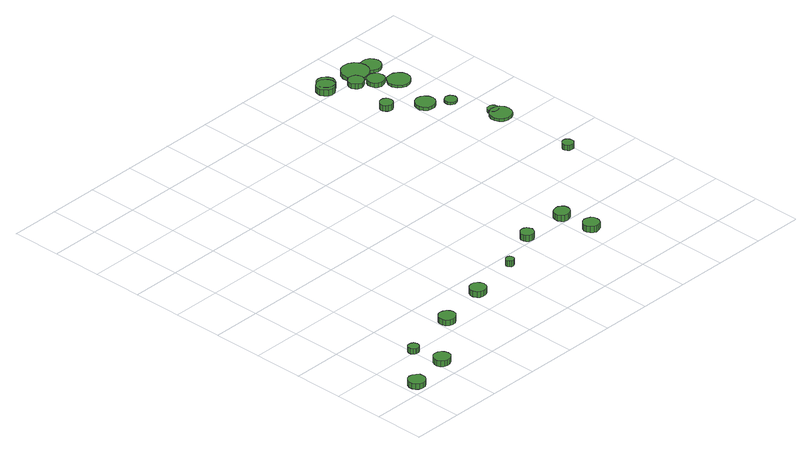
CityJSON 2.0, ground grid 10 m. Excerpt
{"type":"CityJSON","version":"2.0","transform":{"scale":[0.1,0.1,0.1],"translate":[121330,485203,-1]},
"CityObjects":{
"tree1":{"type":"SolitaryVegetationObject","attributes":{"function":"something"},"geometry":[{"type":"MultiSurface","lod":"1","boundaries":[[[0,1,2,3,4,5,6,7,8,9,10,11,12,13,14]],[[15,16,17,18,19,20,21,22,23,24,25,26,27,28,29]],[[0,29,28,1]],[[1,28,27,2]],[[2,27,26,3]],[[3,26,25,4]],[[4,25,24,5]],[[5,24,23,6]],[[6,23,22,7]],[[7,22,21,8]],[[8,21,20,9]],[[9,20,19,10]],[[10,19,18,11]],[[11,18,17,12]],[[12,17,16,13]],[[13,16,15,14]],[[14,15,29,0]]]}]},
"tree2":{"type":"SolitaryVegetationObject","attributes":{"function":"something"},"geometry":[{"type":"MultiSurface","lod":"1","boundaries":[[[30,31,32,33,34,35,36,37,38,39,40,41,42,43,44]],[[45,46,47,48,49,50,51,52,53,54,55,56,57,58,59]],[[30,59,58,31]],[[31,58,57,32]],[[32,57,56,33]],[[33,56,55,34]],[[34,55,54,35]],[[35,54,53,36]],[[36,53,52,37]],[[37,52,51,38]],[[38,51,50,39]],[[39,50,49,40]],[[40,49,48,41]],[[41,48,47,42]],[[42,47,46,43]],[[43,46,45,44]],[[44,45,59,30]]]}]},
"tree3":{"type":"SolitaryVegetationObject","attributes":{"function":"something"},"geometry":[{"type":"MultiSurface","lod":"1","boundaries":[[[60,61,62,63,64,65,66,67,68,69,70,71,72,73,74]],[[75,76,77,78,79,80,81,82,83,84,85,86,87,88,89]],[[60,89,88,61]],[[61,88,87,62]],[[62,87,86,63]],[[63,86,85,64]],[[64,85,84,65]],[[65,84,83,66]],[[66,83,82,67]],[[67,82,81,68]],[[68,81,80,69]],[[69,80,79,70]],[[70,79,78,71]],[[71,78,77,72]],[[72,77,76,73]],[[73,76,75,74]],[[74,75,89,60]]]}]},
"tree4":{"type":"SolitaryVegetationObject","attributes":{"function":"something"},"geometry":[{"type":"MultiSurface","lod":"1","boundaries":[[[90,91,92,93,94,95,96,97,98,99,100,101,102,103,104]],[[105,106,107,108,109,110,111,112,113,114,115,116,117,118,119]],[[90,119,118,91]],[[91,118,117,92]],[[92,117,116,93]],[[93,116,115,94]],[[94,115,114,95]],[[95,114,113,96]],[[96,113,112,97]],[[97,112,111,98]],[[98,111,110,99]],[[99,110,109,100]],[[100,109,108,101]],[[101,108,107,102]],[[102,107,106,103]],[[103,106,105,104]],[[104,105,119,90]]]}]},
"tree5":{"type":"SolitaryVegetationObject","attributes":{"function":"something"},"geometry":[{"type":"MultiSurface","lod":"1","boundaries":[[[120,121,122,123,124,125,126,127,128,129,130,131,132,133,134]],[[135,136,137,138,139,140,141,142,143,144,145,146,147,148,149]],[[120,149,148,121]],[[121,148,147,122]],[[122,147,146,123]],[[123,146,145,124]],[[124,145,144,125]],[[125,144,143,126]],[[126,143,142,127]],[[127,142,141,128]],[[128,141,140,129]],[[129,140,139,130]],[[130,139,138,131]],[[131,138,137,132]],[[132,137,136,133]],[[133,136,135,134]],[[134,135,149,120]]]}]},
"tree6":{"type":"SolitaryVegetationObject","attributes":{"function":"something"},"geometry":[{"type":"MultiSurface","lod":"1","boundaries":[[[150,151,152,153,154,155,156,157,158,159,160,161,162,163,164]],[[165,166,167,168,169,170,171,172,173,174,175,176,177,178,179]],[[150,179,178,151]],[[151,178,177,152]],[[152,177,176,153]],[[153,176,175,154]],[[154,175,174,155]],[[155,174,173,156]],[[156,173,172,157]],[[157,172,171,158]],[[158,171,170,159]],[[159,170,169,160]],[[160,169,168,161]],[[161,168,167,162]],[[162,167,166,163]],[[163,166,165,164]],[[164,165,179,150]]]}]},
"tree7":{"type":"SolitaryVegetationObject","attributes":{"function":"something"},"geometry":[{"type":"MultiSurface","lod":"1","boundaries":[[[180,181,182,183,184,185,186,187,188,189,190,191,192,193,194]],[[195,196,197,198,199,200,201,202,203,204,205,206,207,208,209]],[[180,209,208,181]],[[181,208,207,182]],[[182,207,206,183]],[[183,206,205,184]],[[184,205,204,185]],[[185,204,203,186]],[[186,203,202,187]],[[187,202,201,188]],[[188,201,200,189]],[[189,200,199,190]],[[190,199,198,191]],[[191,198,197,192]],[[192,197,196,193]],[[193,196,195,194]],[[194,195,209,180]]]}]},
"tree8":{"type":"SolitaryVegetationObject","attributes":{"function":"something"},"geometry":[{"type":"MultiSurface","lod":"1","boundaries":[[[210,211,212,213,214,215,216,217,218,219,220,221,222,223,224]],[[225,226,227,228,229,230,231,232,233,234,235,236,237,238,239]],[[210,239,238,211]],[[211,238,237,212]],[[212,237,236,213]],[[213,236,235,214]],[[214,235,234,215]],[[215,234,233,216]],[[216,233,232,217]],[[217,232,231,218]],[[218,231,230,219]],[[219,230,229,220]],[[220,229,228,221]],[[221,228,227,222]],[[222,227,226,223]],[[223,226,225,224]],[[224,225,239,210]]]}]},
"tree9":{"type":"SolitaryVegetationObject","attributes":{"function":"something"},"geometry":[{"type":"MultiSurface","lod":"1","boundaries":[[[240,241,242,243,244,245,246,247,248,249,250,251,252,253,254]],[[255,256,257,258,259,260,261,262,263,264,265,266,267,268,269]],[[240,269,268,241]],[[241,268,267,242]],[[242,267,266,243]],[[243,266,265,244]],[[244,265,264,245]],[[245,264,263,246]],[[246,263,262,247]],[[247,262,261,248]],[[248,261,260,249]],[[249,260,259,250]],[[250,259,258,251]],[[251,258,257,252]],[[252,257,256,253]],[[253,256,255,254]],[[254,255,269,240]]]}]},
"tree10":{"type":"SolitaryVegetationObject","attributes":{"function":"something"},"geometry":[{"type":"MultiSurface","lod":"1","boundaries":[[[270,271,272,273,274,275,276,277,278,279,280,281,282,283,284]],[[285,286,287,288,289,290,291,292,293,294,295,296,297,298,299]],[[270,299,298,271]],[[271,298,297,272]],[[272,297,296,273]],[[273,296,295,274]],[[274,295,294,275]],[[275,294,293,276]],[[276,293,292,277]],[[277,292,291,278]],[[278,291,290,279]],[[279,290,289,280]],[[280,289,288,281]],[[281,288,287,282]],[[282,287,286,283]],[[283,286,285,284]],[[284,285,299,270]]]}]},
"tree11":{"type":"SolitaryVegetationObject","attributes":{"function":"something"},"geometry":[{"type":"MultiSurface","lod":"1","boundaries":[[[300,301,302,303,304,305,306,307,308,309,310,311,312,313,314]],[[315,316,317,318,319,320,321,322,323,324,325,326,327,328,329]],[[300,329,328,301]],[[301,328,327,302]],[[302,327,326,303]],[[303,326,325,304]],[[304,325,324,305]],[[305,324,323,306]],[[306,323,322,307]],[[307,322,321,308]],[[308,321,320,309]],[[309,320,319,310]],[[310,319,318,311]],[[311,318,317,312]],[[312,317,316,313]],[[313,316,315,314]],[[314,315,329,300]]]}]},
"tree12":{"type":"SolitaryVegetationObject","attributes":{"function":"something"},"geometry":[{"type":"MultiSurface","lod":"1","boundaries":[[[330,331,332,333,334,335,336,337,338,339,340,341,342,343,344]],[[345,346,347,348,349,350,351,352,353,354,355,356,357,358,359]],[[330,359,358,331]],[[331,358,357,332]],[[332,357,356,333]],[[333,356,355,334]],[[334,355,354,335]],[[335,354,353,336]],[[336,353,352,337]],[[337,352,351,338]],[[338,351,350,339]],[[339,350,349,340]],[[340,349,348,341]],[[341,348,347,342]],[[342,347,346,343]],[[343,346,345,344]],[[344,345,359,330]]]}]},
"tree13":{"type":"SolitaryVegetationObject","attributes":{"function":"something"},"geometry":[{"type":"MultiSurface","lod":"1","boundaries":[[[360,361,362,363,364,365,366,367,368,369,370,371,372,373,374]],[[375,376,377,378,379,380,381,382,383,384,385,386,387,388,389]],[[360,389,388,361]],[[361,388,387,362]],[[362,387,386,363]],[[363,386,385,364]],[[364,385,384,365]],[[365,384,383,366]],[[366,383,382,367]],[[367,382,381,368]],[[368,381,380,369]],[[369,380,379,370]],[[370,379,378,371]],[[371,378,377,372]],[[372,377,376,373]],[[373,376,375,374]],[[374,375,389,360]]]}]},
"tree14":{"type":"SolitaryVegetationObject","attributes":{"function":"something"},"geometry":[{"type":"MultiSurface","lod":"1","boundaries":[[[390,391,392,393,394,395,396,397,398,399,400,401,402,403,404]],[[405,406,407,408,409,410,411,412,413,414,415,416,417,418,419]],[[390,419,418,391]],[[391,418,417,392]],[[392,417,416,393]],[[393,416,415,394]],[[394,415,414,395]],[[395,414,413,396]],[[396,413,412,397]],[[397,412,411,398]],[[398,411,410,399]],[[399,410,409,400]],[[400,409,408,401]],[[401,408,407,402]],[[402,407,406,403]],[[403,406,405,404]],[[404,405,419,390]]]}]},
"tree15":{"type":"SolitaryVegetationObject","attributes":{"function":"something"},"geometry":[{"type":"MultiSurface","lod":"1","boundaries":[[[420,421,422,423,424,425,426,427,428,429,430,431,432,433,434]],[[435,436,437,438,439,440,441,442,443,444,445,446,447,448,449]],[[420,449,448,421]],[[421,448,447,422]],[[422,447,446,423]],[[423,446,445,424]],[[424,445,444,425]],[[425,444,443,426]],[[426,443,442,427]],[[427,442,441,428]],[[428,441,440,429]],[[429,440,439,430]],[[430,439,438,431]],[[431,438,437,432]],[[432,437,436,433]],[[433,436,435,434]],[[434,435,449,420]]]}]},
"tree16":{"type":"SolitaryVegetationObject","attributes":{"function":"something"},"geometry":[{"type":"MultiSurface","lod":"1","boundaries":[[[450,451,452,453,454,455,456,457,458,459,460,461,462,463,464]],[[465,466,467,468,469,470,471,472,473,474,475,476,477,478,479]],[[450,479,478,451]],[[451,478,477,452]],[[452,477,476,453]],[[453,476,475,454]],[[454,475,474,455]],[[455,474,473,456]],[[456,473,472,457]],[[457,472,471,458]],[[458,471,470,459]],[[459,470,469,460]],[[460,469,468,461]],[[461,468,467,462]],[[462,467,466,463]],[[463,466,465,464]],[[464,465,479,450]]]}]},
"tree17":{"type":"SolitaryVegetationObject","attributes":{"function":"something"},"geometry":[{"type":"MultiSurface","lod":"1","boundaries":[[[480,481,482,483,484,485,486,487,488,489,490,491,492,493,494]],[[495,496,497,498,499,500,501,502,503,504,505,506,507,508,509]],[[480,509,508,481]],[[481,508,507,482]],[[482,507,506,483]],[[483,506,505,484]],[[484,505,504,485]],[[485,504,503,486]],[[486,503,502,487]],[[487,502,501,488]],[[488,501,500,489]],[[489,500,499,490]],[[490,499,498,491]],[[491,498,497,492]],[[492,497,496,493]],[[493,496,495,494]],[[494,495,509,480]]]}]},
"tree18":{"type":"SolitaryVegetationObject","attributes":{"function":"something"},"geometry":[{"type":"MultiSurface","lod":"1","boundaries":[[[510,511,512,513,514,515,516,517,518,519,520,521,522,523,524]],[[525,526,527,528,529,530,531,532,533,534,535,536,537,538,539]],[[510,539,538,511]],[[511,538,537,512]],[[512,537,536,513]],[[513,536,535,514]],[[514,535,534,515]],[[515,534,533,516]],[[516,533,532,517]],[[517,532,531,518]],[[518,531,530,519]],[[519,530,529,520]],[[520,529,528,521]],[[521,528,527,522]],[[522,527,526,523]],[[523,526,525,524]],[[524,525,539,510]]]}]},
"tree19":{"type":"SolitaryVegetationObject","attributes":{"function":"something"},"geometry":[{"type":"MultiSurface","lod":"1","boundaries":[[[540,541,542,543,544,545,546,547,548,549,550,551,552,553,554]],[[555,556,557,558,559,560,561,562,563,564,565,566,567,568,569]],[[540,569,568,541]],[[541,568,567,542]],[[542,567,566,543]],[[543,566,565,544]],[[544,565,564,545]],[[545,564,563,546]],[[546,563,562,547]],[[547,562,561,548]],[[548,561,560,549]],[[549,560,559,550]],[[550,559,558,551]],[[551,558,557,552]],[[552,557,556,553]],[[553,556,555,554]],[[554,555,569,540]]]}]},
"tree20":{"type":"SolitaryVegetationObject","attributes":{"function":"something"},"geometry":[{"type":"MultiSurface","lod":"1","boundaries":[[[570,571,572,573,574,575,576,577,578,579,580,581,582,583,584]],[[585,586,587,588,589,590,591,592,593,594,595,596,597,598,599]],[[570,599,598,571]],[[571,598,597,572]],[[572,597,596,573]],[[573,596,595,574]],[[574,595,594,575]],[[575,594,593,576]],[[576,593,592,577]],[[577,592,591,578]],[[578,591,590,579]],[[579,590,589,580]],[[580,589,588,581]],[[581,588,587,582]],[[582,587,586,583]],[[583,586,585,584]],[[584,585,599,570]]]}]},
"tree21":{"type":"SolitaryVegetationObject","attributes":{"function":"something"},"geometry":[{"type":"MultiSurface","lod":"1","boundaries":[[[600,601,602,603,604,605,606,607,608,609,610,611,612,613,614]],[[615,616,617,618,619,620,621,622,623,624,625,626,627,628,629]],[[600,629,628,601]],[[601,628,627,602]],[[602,627,626,603]],[[603,626,625,604]],[[604,625,624,605]],[[605,624,623,606]],[[606,623,622,607]],[[607,622,621,608]],[[608,621,620,609]],[[609,620,619,610]],[[610,619,618,611]],[[611,618,617,612]],[[612,617,616,613]],[[613,616,615,614]],[[614,615,629,600]]]}]},
"tree22":{"type":"SolitaryVegetationObject","attributes":{"function":"something"},"geometry":[{"type":"MultiSurface","lod":"1","boundaries":[[[630,631,632,633,634,635,636,637,638,639,640,641,642,643,644]],[[645,646,647,648,649,650,651,652,653,654,655,656,657,658,659]],[[630,659,658,631]],[[631,658,657,632]],[[632,657,656,633]],[[633,656,655,634]],[[634,655,654,635]],[[635,654,653,636]],[[636,653,652,637]],[[637,652,651,638]],[[638,651,650,639]],[[639,650,649,640]],[[640,649,648,641]],[[641,648,647,642]],[[642,647,646,643]],[[643,646,645,644]],[[644,645,659,630]]]}]}
},
"vertices":[
[42,23,15],[41,30,15],[36,35,15],[30,39,15],[23,40,15],[16,38,15],[11,33,15],[8,26,15],[8,19,15],[11,13,15],[16,8,15],[23,6,15],[30,6,15],[36,10,15],[41,16,15],[41,16,4],[36,10,4],[30,6,4],[23,6,4],[16,8,4],[11,13,4],[8,19,4],[8,26,4],[11,33,4],[16,38,4],[23,40,4],[30,39,4],[36,35,4],[41,30,4],[42,23,4],
[129,42,15],[128,49,15],[123,55,15],[117,58,15],[110,59,15],[104,57,15],[99,52,15],[96,46,15],[96,39,15],[99,32,15],[104,28,15],[110,26,15],[117,26,15],[123,30,15],[128,35,15],[128,35,3],[123,30,3],[117,26,3],[110,26,3],[104,28,3],[99,32,3],[96,39,3],[96,46,3],[99,52,3],[104,57,3],[110,59,3],[117,58,3],[123,55,3],[128,49,3],[129,42,3],
[113,103,15],[112,108,15],[110,111,15],[106,113,15],[101,114,15],[97,113,15],[94,110,15],[92,106,15],[92,101,15],[94,97,15],[97,94,15],[101,93,15],[106,93,15],[110,96,15],[112,99,15],[112,99,4],[110,96,4],[106,93,4],[101,93,4],[97,94,4],[94,97,4],[92,101,4],[92,106,4],[94,110,4],[97,113,4],[101,114,4],[106,113,4],[110,111,4],[112,108,4],[113,103,4],
[236,129,15],[235,136,15],[230,142,15],[224,145,15],[217,146,15],[211,144,15],[205,139,15],[203,133,15],[203,126,15],[205,119,15],[211,115,15],[217,113,15],[224,113,15],[230,117,15],[235,122,15],[235,122,3],[230,117,3],[224,113,3],[217,113,3],[211,115,3],[205,119,3],[203,126,3],[203,133,3],[205,139,3],[211,144,3],[217,146,3],[224,145,3],[230,142,3],[235,136,3],[236,129,3],
[343,153,15],[341,160,15],[337,165,15],[331,169,15],[325,169,15],[318,167,15],[313,163,15],[310,156,15],[310,150,15],[313,143,15],[318,139,15],[325,137,15],[331,138,15],[337,141,15],[341,146,15],[341,146,3],[337,141,3],[331,138,3],[325,137,3],[318,139,3],[313,143,3],[310,150,3],[310,156,3],[313,163,3],[318,167,3],[325,169,3],[331,169,3],[337,165,3],[341,160,3],[343,153,3],
[444,176,15],[443,179,15],[441,182,15],[438,184,15],[435,184,15],[431,183,15],[429,181,15],[427,177,15],[427,174,15],[429,171,15],[431,168,15],[435,167,15],[438,168,15],[441,169,15],[443,172,15],[443,172,3],[441,169,3],[438,168,3],[435,167,3],[431,168,3],[429,171,3],[427,174,3],[427,177,3],[429,181,3],[431,183,3],[435,184,3],[438,184,3],[441,182,3],[443,179,3],[444,176,3],
[536,214,16],[534,219,16],[531,224,16],[526,227,16],[521,227,16],[516,226,16],[511,222,16],[509,217,16],[509,211,16],[511,206,16],[516,202,16],[521,201,16],[526,201,16],[531,204,16],[534,209,16],[534,209,3],[531,204,3],[526,201,3],[521,201,3],[516,202,3],[511,206,3],[509,211,3],[509,217,3],[511,222,3],[516,226,3],[521,227,3],[526,227,3],[531,224,3],[534,219,3],[536,214,3],
[642,152,15],[641,159,15],[637,164,15],[631,167,15],[624,168,15],[618,166,15],[613,162,15],[610,155,15],[610,149,15],[613,143,15],[618,138,15],[624,136,15],[631,137,15],[637,140,15],[641,146,15],[641,146,2],[637,140,2],[631,137,2],[624,136,2],[618,138,2],[613,143,2],[610,149,2],[610,155,2],[613,162,2],[618,166,2],[624,168,2],[631,167,2],[637,164,2],[641,159,2],[642,152,2],
[632,216,16],[631,222,16],[627,227,16],[621,231,16],[615,231,16],[608,229,16],[603,225,16],[601,219,16],[601,212,16],[603,206,16],[608,202,16],[615,200,16],[621,201,16],[627,204,16],[631,209,16],[631,209,3],[627,204,3],[621,201,3],[615,200,3],[608,202,3],[603,206,3],[601,212,3],[601,219,3],[603,225,3],[608,229,3],[615,231,3],[621,231,3],[627,227,3],[631,222,3],[632,216,3],
[650,816,17],[648,824,17],[643,830,17],[637,834,17],[629,835,17],[622,832,17],[616,827,17],[613,820,17],[613,813,17],[616,806,17],[622,801,17],[629,798,17],[637,799,17],[643,803,17],[648,809,17],[648,809,4],[643,803,4],[637,799,4],[629,798,4],[622,801,4],[616,806,4],[613,813,4],[613,820,4],[616,827,4],[622,832,4],[629,835,4],[637,834,4],[643,830,4],[648,824,4],[650,816,4],
[680,699,14],[679,705,14],[676,709,14],[671,712,14],[666,712,14],[661,711,14],[657,707,14],[654,702,14],[654,697,14],[657,692,14],[661,688,14],[666,686,14],[671,687,14],[676,690,14],[679,694,14],[679,694,2],[676,690,2],[671,687,2],[666,686,2],[661,688,2],[657,692,2],[654,697,2],[654,702,2],[657,707,2],[661,711,2],[666,712,2],[671,712,2],[676,709,2],[679,705,2],[680,699,2],
[656,822,17],[654,829,17],[650,835,17],[643,839,17],[635,840,17],[628,838,17],[623,833,17],[619,826,17],[619,818,17],[623,811,17],[628,806,17],[635,804,17],[643,804,17],[650,808,17],[654,814,17],[654,814,4],[650,808,4],[643,804,4],[635,804,4],[628,806,4],[623,811,4],[619,818,4],[619,826,4],[623,833,4],[628,838,4],[635,840,4],[643,839,4],[650,835,4],[654,829,4],[656,822,4],
[806,368,13],[805,372,13],[803,376,13],[799,379,13],[794,379,13],[790,378,13],[786,374,13],[784,370,13],[784,366,13],[786,361,13],[790,358,13],[794,357,13],[799,357,13],[803,360,13],[805,363,13],[805,363,2],[803,360,2],[799,357,2],[794,357,2],[790,358,2],[786,361,2],[784,366,2],[784,370,2],[786,374,2],[790,378,2],[794,379,2],[799,379,2],[803,376,2],[805,372,2],[806,368,2],
[742,654,9],[740,662,9],[735,669,9],[728,673,9],[720,674,9],[712,671,9],[706,666,9],[703,658,9],[703,650,9],[706,643,9],[712,637,9],[720,635,9],[728,636,9],[735,640,9],[740,646,9],[740,646,2],[735,640,2],[728,636,2],[720,635,2],[712,637,2],[706,643,2],[703,650,2],[703,658,2],[706,666,2],[712,671,2],[720,674,2],[728,673,2],[735,669,2],[740,662,2],[742,654,2],
[702,793,12],[700,799,12],[697,804,12],[691,807,12],[685,808,12],[679,806,12],[674,802,12],[671,796,12],[671,789,12],[674,784,12],[679,779,12],[685,777,12],[691,778,12],[697,781,12],[700,786,12],[700,786,2],[697,781,2],[691,778,2],[685,777,2],[679,779,2],[674,784,2],[671,789,2],[671,796,2],[674,802,2],[679,806,2],[685,808,2],[691,807,2],[697,804,2],[700,799,2],[702,793,2],
[733,771,11],[732,778,11],[728,784,11],[721,788,11],[714,788,11],[707,786,11],[702,781,11],[699,775,11],[699,768,11],[702,761,11],[707,756,11],[714,754,11],[721,755,11],[728,758,11],[732,764,11],[732,764,2],[728,758,2],[721,755,2],[714,754,2],[707,756,2],[702,761,2],[699,768,2],[699,775,2],[702,781,2],[707,786,2],[714,788,2],[721,788,2],[728,784,2],[732,778,2],[733,771,2],
[812,530,8],[810,539,8],[805,547,8],[797,551,8],[788,552,8],[779,549,8],[772,543,8],[769,535,8],[769,526,8],[772,518,8],[779,512,8],[788,509,8],[797,510,8],[805,514,8],[810,522,8],[810,522,2],[805,514,2],[797,510,2],[788,509,2],[779,512,2],[772,518,2],[769,526,2],[769,535,2],[772,543,2],[779,549,2],[788,552,2],[797,551,2],[805,547,2],[810,539,2],[812,530,2],
[775,629,7],[774,633,7],[771,638,7],[767,640,7],[762,641,7],[757,639,7],[753,636,7],[751,631,7],[751,626,7],[753,621,7],[757,618,7],[762,616,7],[767,617,7],[771,620,7],[774,624,7],[774,624,2],[771,620,2],[767,617,2],[762,616,2],[757,618,2],[753,621,2],[751,626,2],[751,631,2],[753,636,2],[757,639,2],[762,641,2],[767,640,2],[771,638,2],[774,633,2],[775,629,2],
[737,817,10],[735,828,10],[728,837,10],[719,843,10],[707,844,10],[697,841,10],[688,833,10],[684,823,10],[684,811,10],[688,801,10],[697,793,10],[707,790,10],[719,791,10],[728,797,10],[735,806,10],[735,806,2],[728,797,2],[719,791,2],[707,790,2],[697,793,2],[688,801,2],[684,811,2],[684,823,2],[688,833,2],[697,841,2],[707,844,2],[719,843,2],[728,837,2],[735,828,2],[737,817,2],
[802,550,8],[801,555,8],[798,559,8],[794,561,8],[790,561,8],[785,560,8],[782,557,8],[780,553,8],[780,548,8],[782,544,8],[785,541,8],[790,540,8],[794,540,8],[798,542,8],[801,546,8],[801,546,2],[798,542,2],[794,540,2],[790,540,2],[785,541,2],[782,544,2],[780,548,2],[780,553,2],[782,557,2],[785,560,2],[790,561,2],[794,561,2],[798,559,2],[801,555,2],[802,550,2],
[770,743,7],[768,752,7],[762,760,7],[754,764,7],[745,765,7],[736,763,7],[729,756,7],[725,748,7],[725,739,7],[729,730,7],[736,724,7],[745,721,7],[754,722,7],[762,727,7],[768,734,7],[768,734,2],[762,727,2],[754,722,2],[745,721,2],[736,724,2],[729,730,2],[725,739,2],[725,748,2],[729,756,2],[736,763,2],[745,765,2],[754,764,2],[762,760,2],[768,752,2],[770,743,2],
[767,812,8],[765,820,8],[760,827,8],[753,831,8],[745,832,8],[737,830,8],[731,824,8],[727,816,8],[727,808,8],[731,800,8],[737,795,8],[745,792,8],[753,793,8],[760,797,8],[765,804,8],[765,804,2],[760,797,2],[753,793,2],[745,792,2],[737,795,2],[731,800,2],[727,808,2],[727,816,2],[731,824,2],[737,830,2],[745,832,2],[753,831,2],[760,827,2],[765,820,2],[767,812,2]
]}
